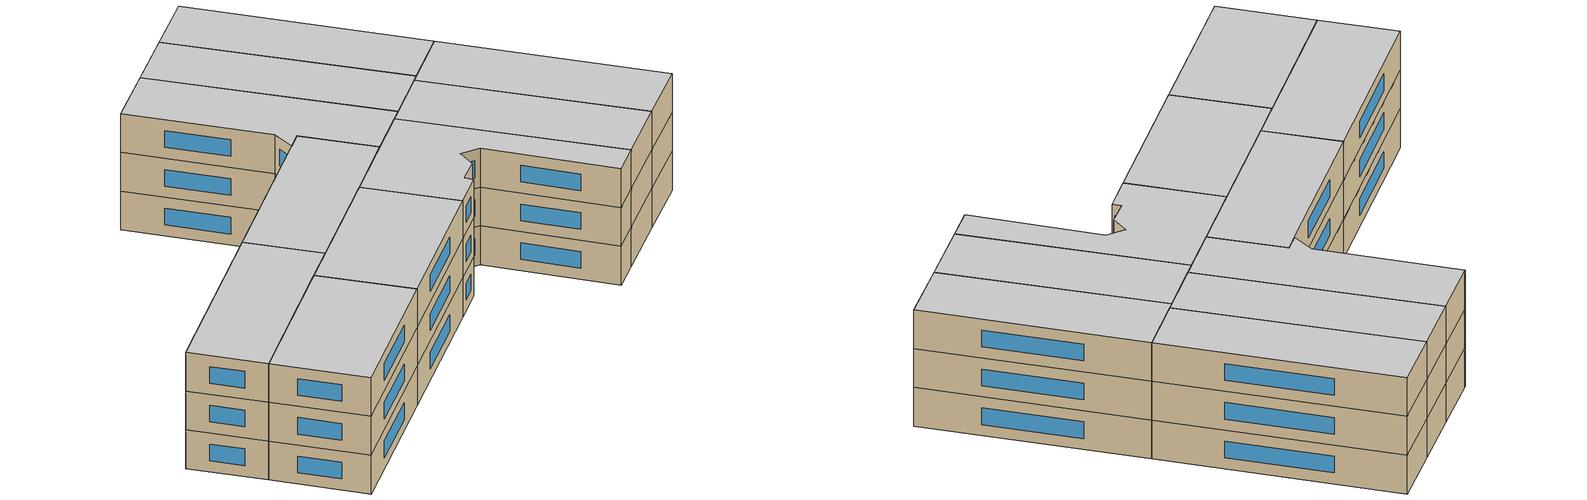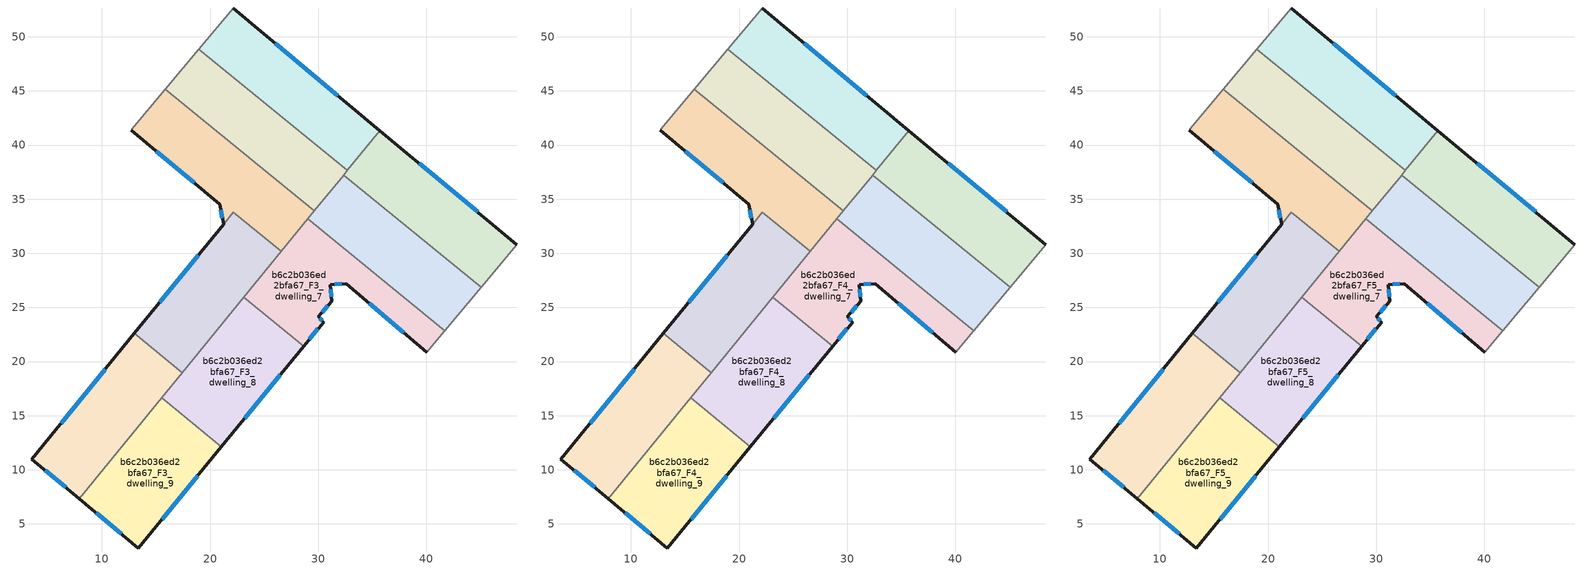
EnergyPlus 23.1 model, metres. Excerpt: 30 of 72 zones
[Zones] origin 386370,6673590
b6c2b036ed2bfa67_F3_dwelling_0
 floor to b6c2b036ed2bfa67_F2_dwelling_0 (EU_floor_Construction): 35.71,41.34 32.7,37.66 18.96,48.88 22.13,52.67 z9
 wall outside (EU_wall_Construction): 35.71,41.34 22.13,52.67 z9:12
 wall to b6c2b036ed2bfa67_F3_dwelling_1 (EU_wall_Construction): 18.96,48.88 32.7,37.66 z9:12
 wall adiabatic (EU_wall_Construction): 22.13,52.67 18.96,48.88 z9:12
 wall to b6c2b036ed2bfa67_F3_dwelling_5 (EU_wall_Construction): 32.7,37.66 35.71,41.34 z9:12
 window (EU_Window_Construction): 31.83,44.58 26.01,49.43 z9.86:11.14
b6c2b036ed2bfa67_F3_dwelling_1
 floor to b6c2b036ed2bfa67_F2_dwelling_1 (EU_floor_Construction): 32.7,37.66 29.64,33.92 15.87,45.17 18.96,48.88 z9
 wall to b6c2b036ed2bfa67_F3_dwelling_2 (EU_wall_Construction): 15.87,45.17 29.64,33.92 z9:12
 wall adiabatic (EU_wall_Construction): 18.96,48.88 15.87,45.17 z9:12
 wall to b6c2b036ed2bfa67_F3_dwelling_6 (EU_wall_Construction): 29.64,33.92 32.35,37.23 z9:12
 wall to b6c2b036ed2bfa67_F3_dwelling_5 (EU_wall_Construction): 32.35,37.23 32.7,37.66 z9:12
b6c2b036ed2bfa67_F3_dwelling_2
 floor to b6c2b036ed2bfa67_F2_dwelling_2 (EU_floor_Construction): 29.64,33.92 26.59,30.18 22.16,33.8 21.26,32.69 20.89,34.54 12.71,41.38 12.78,41.47 15.87,45.17 z9
 wall outside (EU_wall_Construction): 12.71,41.38 20.89,34.54 21.26,32.69 z9:12
 wall adiabatic (EU_wall_Construction): 15.87,45.17 12.78,41.47 12.71,41.38 z9:12
 wall to b6c2b036ed2bfa67_F3_dwelling_7 (EU_wall_Construction): 26.59,30.18 29.03,33.17 z9:12
 wall to b6c2b036ed2bfa67_F3_dwelling_3 (EU_wall_Construction): 22.17,33.8 26.59,30.18 / 21.26,32.69 22.16,33.8 z9:12
 wall to b6c2b036ed2bfa67_F3_dwelling_6 (EU_wall_Construction): 29.03,33.17 29.64,33.92 z9:12
 window (EU_Window_Construction): 15.04,39.43 18.55,36.5 / 20.99,34.02 21.15,33.22 z9.86:11.14
b6c2b036ed2bfa67_F3_dwelling_3
 floor to b6c2b036ed2bfa67_F2_dwelling_3 (EU_floor_Construction): 26.59,30.18 17.43,18.97 13.01,22.59 22.17,33.8 z9
 wall outside (EU_wall_Construction): 21.26,32.69 13.01,22.59 z9:12
 wall to b6c2b036ed2bfa67_F3_dwelling_4 (EU_wall_Construction): 13.01,22.59 17.43,18.97 z9:12
 wall to b6c2b036ed2bfa67_F3_dwelling_8 (EU_wall_Construction): 17.43,18.97 23.13,25.94 z9:12
 wall to b6c2b036ed2bfa67_F3_dwelling_7 (EU_wall_Construction): 23.12,25.94 26.59,30.19 z9:12
 window (EU_Window_Construction): 18.9,29.81 15.36,25.48 z9.86:11.14
b6c2b036ed2bfa67_F3_dwelling_4
 floor to b6c2b036ed2bfa67_F2_dwelling_4 (EU_floor_Construction): 17.43,18.97 7.92,7.32 3.53,10.98 13.01,22.59 z9
 wall outside (EU_wall_Construction): 13.01,22.59 3.53,10.98 7.92,7.32 z9:12
 wall to b6c2b036ed2bfa67_F3_dwelling_9 (EU_wall_Construction): 7.92,7.32 15.52,16.63 z9:12
 wall to b6c2b036ed2bfa67_F3_dwelling_8 (EU_wall_Construction): 15.52,16.63 17.43,18.98 z9:12
 window (EU_Window_Construction): 4.78,9.93 6.66,8.37 / 10.3,19.27 6.24,14.3 z9.86:11.14
b6c2b036ed2bfa67_F3_dwelling_5
 floor to b6c2b036ed2bfa67_F2_dwelling_5 (EU_floor_Construction): 48.34,30.81 45.04,26.86 32.35,37.23 35.71,41.34 z9
 wall outside (EU_wall_Construction): 48.34,30.81 35.71,41.34 z9:12
 wall adiabatic (EU_wall_Construction): 45.04,26.86 48.34,30.81 z9:12
 wall to b6c2b036ed2bfa67_F3_dwelling_6 (EU_wall_Construction): 32.35,37.23 45.04,26.86 z9:12
 window (EU_Window_Construction): 44.73,33.82 39.31,38.33 z9.86:11.14
b6c2b036ed2bfa67_F3_dwelling_6
 floor to b6c2b036ed2bfa67_F2_dwelling_6 (EU_floor_Construction): 45.04,26.86 41.68,22.83 29.03,33.17 32.35,37.23 z9
 wall adiabatic (EU_wall_Construction): 41.68,22.83 45.04,26.86 z9:12
 wall to b6c2b036ed2bfa67_F3_dwelling_7 (EU_wall_Construction): 29.03,33.17 41.68,22.83 z9:12
b6c2b036ed2bfa67_F3_dwelling_7
 floor to b6c2b036ed2bfa67_F2_dwelling_7 (EU_floor_Construction): 41.68,22.83 40.01,20.84 32.61,27.21 31.09,27.11 31.25,25.56 30.01,24.13 30.49,23.65 28.66,21.42 23.12,25.94 29.03,33.17 z9
 wall outside (EU_wall_Construction): 28.66,21.42 30.49,23.65 30.01,24.13 31.25,25.56 31.09,27.11 32.61,27.21 40.01,20.84 z9:12
 wall to b6c2b036ed2bfa67_F3_dwelling_8 (EU_wall_Construction): 23.12,25.94 28.66,21.42 z9:12
 wall adiabatic (EU_wall_Construction): 40.01,20.84 41.68,22.83 z9:12
 window (EU_Window_Construction): 31.2,26 31.14,26.67 / 30.36,24.54 30.89,25.15 / 30.35,23.78 30.15,23.99 / 29.18,22.06 29.97,23.01 / 34.72,25.39 37.9,22.66 / 31.53,27.14 32.17,27.18 z9.86:11.14
b6c2b036ed2bfa67_F3_dwelling_8
 floor to b6c2b036ed2bfa67_F2_dwelling_8 (EU_floor_Construction): 28.66,21.42 21.04,12.12 15.52,16.63 23.12,25.94 z9
 wall outside (EU_wall_Construction): 21.04,12.12 28.66,21.42 z9:12
 wall to b6c2b036ed2bfa67_F3_dwelling_9 (EU_wall_Construction): 15.52,16.63 21.04,12.12 z9:12
 window (EU_Window_Construction): 23.22,14.78 26.48,18.76 z9.86:11.14
b6c2b036ed2bfa67_F3_dwelling_9
 floor to b6c2b036ed2bfa67_F2_dwelling_9 (EU_floor_Construction): 21.04,12.12 13.37,2.77 7.92,7.32 15.52,16.63 z9
 wall outside (EU_wall_Construction): 7.92,7.32 13.37,2.77 21.04,12.12 z9:12
 window (EU_Window_Construction): 15.56,5.44 18.85,9.45 / 9.47,6.02 11.81,4.07 z9.86:11.14
b6c2b036ed2bfa67_F4_dwelling_0
 floor to b6c2b036ed2bfa67_F3_dwelling_0 (EU_floor_Construction): 35.71,41.34 32.7,37.66 18.96,48.88 22.13,52.67 z12
 wall outside (EU_wall_Construction): 35.71,41.34 22.13,52.67 z12:15
 wall to b6c2b036ed2bfa67_F4_dwelling_1 (EU_wall_Construction): 18.96,48.88 32.7,37.66 z12:15
 wall adiabatic (EU_wall_Construction): 22.13,52.67 18.96,48.88 z12:15
 wall to b6c2b036ed2bfa67_F4_dwelling_5 (EU_wall_Construction): 32.7,37.66 35.71,41.34 z12:15
 window (EU_Window_Construction): 31.83,44.58 26.01,49.43 z12.86:14.14
b6c2b036ed2bfa67_F4_dwelling_1
 floor to b6c2b036ed2bfa67_F3_dwelling_1 (EU_floor_Construction): 32.7,37.66 29.64,33.92 15.87,45.17 18.96,48.88 z12
 wall to b6c2b036ed2bfa67_F4_dwelling_2 (EU_wall_Construction): 15.87,45.17 29.64,33.92 z12:15
 wall adiabatic (EU_wall_Construction): 18.96,48.88 15.87,45.17 z12:15
 wall to b6c2b036ed2bfa67_F4_dwelling_6 (EU_wall_Construction): 29.64,33.92 32.35,37.23 z12:15
 wall to b6c2b036ed2bfa67_F4_dwelling_5 (EU_wall_Construction): 32.35,37.23 32.7,37.66 z12:15
b6c2b036ed2bfa67_F4_dwelling_2
 floor to b6c2b036ed2bfa67_F3_dwelling_2 (EU_floor_Construction): 29.64,33.92 26.59,30.18 22.16,33.8 21.26,32.69 20.89,34.54 12.71,41.38 12.78,41.47 15.87,45.17 z12
 wall outside (EU_wall_Construction): 12.71,41.38 20.89,34.54 21.26,32.69 z12:15
 wall adiabatic (EU_wall_Construction): 15.87,45.17 12.78,41.47 12.71,41.38 z12:15
 wall to b6c2b036ed2bfa67_F4_dwelling_7 (EU_wall_Construction): 26.59,30.18 29.03,33.17 z12:15
 wall to b6c2b036ed2bfa67_F4_dwelling_3 (EU_wall_Construction): 22.17,33.8 26.59,30.18 / 21.26,32.69 22.16,33.8 z12:15
 wall to b6c2b036ed2bfa67_F4_dwelling_6 (EU_wall_Construction): 29.03,33.17 29.64,33.92 z12:15
 window (EU_Window_Construction): 15.04,39.43 18.55,36.5 / 20.99,34.02 21.15,33.22 z12.86:14.14
b6c2b036ed2bfa67_F4_dwelling_3
 floor to b6c2b036ed2bfa67_F3_dwelling_3 (EU_floor_Construction): 26.59,30.18 17.43,18.97 13.01,22.59 22.17,33.8 z12
 wall outside (EU_wall_Construction): 21.26,32.69 13.01,22.59 z12:15
 wall to b6c2b036ed2bfa67_F4_dwelling_4 (EU_wall_Construction): 13.01,22.59 17.43,18.97 z12:15
 wall to b6c2b036ed2bfa67_F4_dwelling_8 (EU_wall_Construction): 17.43,18.97 23.13,25.94 z12:15
 wall to b6c2b036ed2bfa67_F4_dwelling_7 (EU_wall_Construction): 23.12,25.94 26.59,30.19 z12:15
 window (EU_Window_Construction): 18.9,29.81 15.36,25.48 z12.86:14.14
b6c2b036ed2bfa67_F4_dwelling_4
 floor to b6c2b036ed2bfa67_F3_dwelling_4 (EU_floor_Construction): 17.43,18.97 7.92,7.32 3.53,10.98 13.01,22.59 z12
 wall outside (EU_wall_Construction): 13.01,22.59 3.53,10.98 7.92,7.32 z12:15
 wall to b6c2b036ed2bfa67_F4_dwelling_9 (EU_wall_Construction): 7.92,7.32 15.52,16.63 z12:15
 wall to b6c2b036ed2bfa67_F4_dwelling_8 (EU_wall_Construction): 15.52,16.63 17.43,18.98 z12:15
 window (EU_Window_Construction): 4.78,9.93 6.66,8.37 / 10.3,19.27 6.24,14.3 z12.86:14.14
b6c2b036ed2bfa67_F4_dwelling_5
 floor to b6c2b036ed2bfa67_F3_dwelling_5 (EU_floor_Construction): 48.34,30.81 45.04,26.86 32.35,37.23 35.71,41.34 z12
 wall outside (EU_wall_Construction): 48.34,30.81 35.71,41.34 z12:15
 wall adiabatic (EU_wall_Construction): 45.04,26.86 48.34,30.81 z12:15
 wall to b6c2b036ed2bfa67_F4_dwelling_6 (EU_wall_Construction): 32.35,37.23 45.04,26.86 z12:15
 window (EU_Window_Construction): 44.73,33.82 39.31,38.33 z12.86:14.14
b6c2b036ed2bfa67_F4_dwelling_6
 floor to b6c2b036ed2bfa67_F3_dwelling_6 (EU_floor_Construction): 45.04,26.86 41.68,22.83 29.03,33.17 32.35,37.23 z12
 wall adiabatic (EU_wall_Construction): 41.68,22.83 45.04,26.86 z12:15
 wall to b6c2b036ed2bfa67_F4_dwelling_7 (EU_wall_Construction): 29.03,33.17 41.68,22.83 z12:15
b6c2b036ed2bfa67_F4_dwelling_7
 floor to b6c2b036ed2bfa67_F3_dwelling_7 (EU_floor_Construction): 41.68,22.83 40.01,20.84 32.61,27.21 31.09,27.11 31.25,25.56 30.01,24.13 30.49,23.65 28.66,21.42 23.12,25.94 29.03,33.17 z12
 wall outside (EU_wall_Construction): 28.66,21.42 30.49,23.65 30.01,24.13 31.25,25.56 31.09,27.11 32.61,27.21 40.01,20.84 z12:15
 wall to b6c2b036ed2bfa67_F4_dwelling_8 (EU_wall_Construction): 23.12,25.94 28.66,21.42 z12:15
 wall adiabatic (EU_wall_Construction): 40.01,20.84 41.68,22.83 z12:15
 window (EU_Window_Construction): 31.2,26 31.14,26.67 / 30.36,24.54 30.89,25.15 / 30.35,23.78 30.15,23.99 / 29.18,22.06 29.97,23.01 / 34.72,25.39 37.9,22.66 / 31.53,27.14 32.17,27.18 z12.86:14.14
b6c2b036ed2bfa67_F4_dwelling_8
 floor to b6c2b036ed2bfa67_F3_dwelling_8 (EU_floor_Construction): 28.66,21.42 21.04,12.12 15.52,16.63 23.12,25.94 z12
 wall outside (EU_wall_Construction): 21.04,12.12 28.66,21.42 z12:15
 wall to b6c2b036ed2bfa67_F4_dwelling_9 (EU_wall_Construction): 15.52,16.63 21.04,12.12 z12:15
 window (EU_Window_Construction): 23.22,14.78 26.48,18.76 z12.86:14.14
b6c2b036ed2bfa67_F4_dwelling_9
 floor to b6c2b036ed2bfa67_F3_dwelling_9 (EU_floor_Construction): 21.04,12.12 13.37,2.77 7.92,7.32 15.52,16.63 z12
 wall outside (EU_wall_Construction): 7.92,7.32 13.37,2.77 21.04,12.12 z12:15
 window (EU_Window_Construction): 15.56,5.44 18.85,9.45 / 9.47,6.02 11.81,4.07 z12.86:14.14
b6c2b036ed2bfa67_F5_dwelling_0
 floor to b6c2b036ed2bfa67_F4_dwelling_0 (EU_floor_Construction): 35.71,41.34 32.7,37.66 18.96,48.88 22.13,52.67 z15
 wall outside (EU_wall_Construction): 35.71,41.34 22.13,52.67 z15:18
 wall to b6c2b036ed2bfa67_F5_dwelling_1 (EU_wall_Construction): 18.96,48.88 32.7,37.66 z15:18
 wall adiabatic (EU_wall_Construction): 22.13,52.67 18.96,48.88 z15:18
 wall to b6c2b036ed2bfa67_F5_dwelling_5 (EU_wall_Construction): 32.7,37.66 35.71,41.34 z15:18
 window (EU_Window_Construction): 31.83,44.58 26.01,49.43 z15.86:17.14
 ceiling to b6c2b036ed2bfa67_F6_dwelling_0 (EU_floor_Construction): 32.7,37.66 35.71,41.34 22.13,52.67 18.96,48.88 z18
b6c2b036ed2bfa67_F5_dwelling_1
 floor to b6c2b036ed2bfa67_F4_dwelling_1 (EU_floor_Construction): 32.7,37.66 29.64,33.92 15.87,45.17 18.96,48.88 z15
 wall to b6c2b036ed2bfa67_F5_dwelling_2 (EU_wall_Construction): 15.87,45.17 29.64,33.92 z15:18
 wall adiabatic (EU_wall_Construction): 18.96,48.88 15.87,45.17 z15:18
 wall to b6c2b036ed2bfa67_F5_dwelling_6 (EU_wall_Construction): 29.64,33.92 32.35,37.23 z15:18
 wall to b6c2b036ed2bfa67_F5_dwelling_5 (EU_wall_Construction): 32.35,37.23 32.7,37.66 z15:18
 ceiling to b6c2b036ed2bfa67_F6_dwelling_1 (EU_floor_Construction): 29.64,33.92 32.7,37.66 18.96,48.88 15.87,45.17 z18
b6c2b036ed2bfa67_F5_dwelling_2
 floor to b6c2b036ed2bfa67_F4_dwelling_2 (EU_floor_Construction): 29.64,33.92 26.59,30.18 22.16,33.8 21.26,32.69 20.89,34.54 12.71,41.38 12.78,41.47 15.87,45.17 z15
 wall outside (EU_wall_Construction): 12.71,41.38 20.89,34.54 21.26,32.69 z15:18
 wall adiabatic (EU_wall_Construction): 15.87,45.17 12.78,41.47 12.71,41.38 z15:18
 wall to b6c2b036ed2bfa67_F5_dwelling_7 (EU_wall_Construction): 26.59,30.18 29.03,33.17 z15:18
 wall to b6c2b036ed2bfa67_F5_dwelling_3 (EU_wall_Construction): 22.17,33.8 26.59,30.18 / 21.26,32.69 22.16,33.8 z15:18
 wall to b6c2b036ed2bfa67_F5_dwelling_6 (EU_wall_Construction): 29.03,33.17 29.64,33.92 z15:18
 window (EU_Window_Construction): 15.04,39.43 18.55,36.5 / 20.99,34.02 21.15,33.22 z15.86:17.14
 ceiling to b6c2b036ed2bfa67_F6_dwelling_2 (EU_floor_Construction): 26.59,30.18 29.64,33.92 15.87,45.17 12.78,41.47 12.71,41.38 20.89,34.54 21.26,32.69 22.16,33.8 z18
b6c2b036ed2bfa67_F5_dwelling_3
 floor to b6c2b036ed2bfa67_F4_dwelling_3 (EU_floor_Construction): 26.59,30.18 17.43,18.97 13.01,22.59 22.17,33.8 z15
 wall outside (EU_wall_Construction): 21.26,32.69 13.01,22.59 z15:18
 wall to b6c2b036ed2bfa67_F5_dwelling_4 (EU_wall_Construction): 13.01,22.59 17.43,18.97 z15:18
 wall to b6c2b036ed2bfa67_F5_dwelling_8 (EU_wall_Construction): 17.43,18.97 23.13,25.94 z15:18
 wall to b6c2b036ed2bfa67_F5_dwelling_7 (EU_wall_Construction): 23.12,25.94 26.59,30.19 z15:18
 window (EU_Window_Construction): 18.9,29.81 15.36,25.48 z15.86:17.14
 ceiling to b6c2b036ed2bfa67_F6_dwelling_3 (EU_floor_Construction): 17.43,18.97 26.59,30.18 22.17,33.8 13.01,22.59 z18
b6c2b036ed2bfa67_F5_dwelling_4
 floor to b6c2b036ed2bfa67_F4_dwelling_4 (EU_floor_Construction): 17.43,18.97 7.92,7.32 3.53,10.98 13.01,22.59 z15
 wall outside (EU_wall_Construction): 13.01,22.59 3.53,10.98 7.92,7.32 z15:18
 wall to b6c2b036ed2bfa67_F5_dwelling_9 (EU_wall_Construction): 7.92,7.32 15.52,16.63 z15:18
 wall to b6c2b036ed2bfa67_F5_dwelling_8 (EU_wall_Construction): 15.52,16.63 17.43,18.98 z15:18
 window (EU_Window_Construction): 4.78,9.93 6.66,8.37 / 10.3,19.27 6.24,14.3 z15.86:17.14
 ceiling to b6c2b036ed2bfa67_F6_dwelling_4 (EU_floor_Construction): 7.92,7.32 17.43,18.97 13.01,22.59 3.53,10.98 z18
b6c2b036ed2bfa67_F5_dwelling_5
 floor to b6c2b036ed2bfa67_F4_dwelling_5 (EU_floor_Construction): 48.34,30.81 45.04,26.86 32.35,37.23 35.71,41.34 z15
 wall outside (EU_wall_Construction): 48.34,30.81 35.71,41.34 z15:18
 wall adiabatic (EU_wall_Construction): 45.04,26.86 48.34,30.81 z15:18
 wall to b6c2b036ed2bfa67_F5_dwelling_6 (EU_wall_Construction): 32.35,37.23 45.04,26.86 z15:18
 window (EU_Window_Construction): 44.73,33.82 39.31,38.33 z15.86:17.14
 ceiling to b6c2b036ed2bfa67_F6_dwelling_5 (EU_floor_Construction): 45.04,26.86 48.34,30.81 35.71,41.34 32.35,37.23 z18
b6c2b036ed2bfa67_F5_dwelling_6
 floor to b6c2b036ed2bfa67_F4_dwelling_6 (EU_floor_Construction): 45.04,26.86 41.68,22.83 29.03,33.17 32.35,37.23 z15
 wall adiabatic (EU_wall_Construction): 41.68,22.83 45.04,26.86 z15:18
 wall to b6c2b036ed2bfa67_F5_dwelling_7 (EU_wall_Construction): 29.03,33.17 41.68,22.83 z15:18
 ceiling to b6c2b036ed2bfa67_F6_dwelling_6 (EU_floor_Construction): 41.68,22.83 45.04,26.86 32.35,37.23 29.03,33.17 z18
b6c2b036ed2bfa67_F5_dwelling_7
 floor to b6c2b036ed2bfa67_F4_dwelling_7 (EU_floor_Construction): 41.68,22.83 40.01,20.84 32.61,27.21 31.09,27.11 31.25,25.56 30.01,24.13 30.49,23.65 28.66,21.42 23.12,25.94 29.03,33.17 z15
 wall outside (EU_wall_Construction): 28.66,21.42 30.49,23.65 30.01,24.13 31.25,25.56 31.09,27.11 32.61,27.21 40.01,20.84 z15:18
 wall to b6c2b036ed2bfa67_F5_dwelling_8 (EU_wall_Construction): 23.12,25.94 28.66,21.42 z15:18
 wall adiabatic (EU_wall_Construction): 40.01,20.84 41.68,22.83 z15:18
 window (EU_Window_Construction): 31.2,26 31.14,26.67 / 30.36,24.54 30.89,25.15 / 30.35,23.78 30.15,23.99 / 29.18,22.06 29.97,23.01 / 34.72,25.39 37.9,22.66 / 31.53,27.14 32.17,27.18 z15.86:17.14
 ceiling to b6c2b036ed2bfa67_F6_dwelling_7 (EU_floor_Construction): 40.01,20.84 41.68,22.83 29.03,33.17 23.12,25.94 28.66,21.42 30.49,23.65 30.01,24.13 31.25,25.56 31.09,27.11 32.61,27.21 z18
b6c2b036ed2bfa67_F5_dwelling_8
 floor to b6c2b036ed2bfa67_F4_dwelling_8 (EU_floor_Construction): 28.66,21.42 21.04,12.12 15.52,16.63 23.12,25.94 z15
 wall outside (EU_wall_Construction): 21.04,12.12 28.66,21.42 z15:18
 wall to b6c2b036ed2bfa67_F5_dwelling_9 (EU_wall_Construction): 15.52,16.63 21.04,12.12 z15:18
 window (EU_Window_Construction): 23.22,14.78 26.48,18.76 z15.86:17.14
 ceiling to b6c2b036ed2bfa67_F6_dwelling_8 (EU_floor_Construction): 21.04,12.12 28.66,21.42 23.12,25.94 15.52,16.63 z18
b6c2b036ed2bfa67_F5_dwelling_9
 floor to b6c2b036ed2bfa67_F4_dwelling_9 (EU_floor_Construction): 21.04,12.12 13.37,2.77 7.92,7.32 15.52,16.63 z15
 wall outside (EU_wall_Construction): 7.92,7.32 13.37,2.77 21.04,12.12 z15:18
 window (EU_Window_Construction): 15.56,5.44 18.85,9.45 / 9.47,6.02 11.81,4.07 z15.86:17.14
 ceiling to b6c2b036ed2bfa67_F6_dwelling_9 (EU_floor_Construction): 13.37,2.77 21.04,12.12 15.52,16.63 7.92,7.32 z18
[Building]
EU S2 Campaign: North Axis=0; Terrain=City; Solar Distribution=FullExterior
[Site:Location]
Helsinki-Vantaa.AP: Latitude=60.317; Longitude=24.963; Time Zone=2; Elevation=54.6
[SizingPeriod:WeatherFileDays]
AnnualSizingPeriod: Begin Month=1; Begin Day of Month=1; End Month=12; End Day of Month=31; Day of Week for Start Day=Monday; Use Weather File Daylight Saving Period=No; Use Weather File Rain and Snow Indicators=No
[MATERIAL]
EU_InternalMass_Material: Roughness=MediumRough; Thickness=0.1; Conductivity=1; Density=1800; Specific Heat=900; Thermal Absorptance=0.9; Solar Absorptance=0.7; Visible Absorptance=0.7
[MATERIAL:NOMASS] Roughness=MediumRough; Thermal Absorptance=0.9; Solar Absorptance=0.7; Visible Absorptance=0.7
Name | Thermal Resistance
EU_wall_NoMass | 1.10183
EU_floor_NoMass | 1.70606
[WINDOWMATERIAL:SIMPLEGLAZINGSYSTEM]
EU_Window_SimpleGlazing: UFactor=3.11035; Solar Heat Gain Coefficient=0.8; Visible Transmittance=0.8
[CONSTRUCTION]
EU_wall_Construction: EU_wall_NoMass
EU_floor_Construction: EU_floor_NoMass
EU_Window_Construction: EU_Window_SimpleGlazing
EU_InternalMass_Construction: EU_InternalMass_Material
[ZONE] Type=1; Multiplier=1; Ceiling Height=autocalculate; Floor Area=autocalculate; Part of Total Floor Area=Yes
Name | Volume
b6c2b036ed2bfa67_F3_dwelling_0; b6c2b036ed2bfa67_F4_dwelling_0; b6c2b036ed2bfa67_F5_dwelling_0 | 257.419
b6c2b036ed2bfa67_F3_dwelling_1; b6c2b036ed2bfa67_F4_dwelling_1; b6c2b036ed2bfa67_F5_dwelling_1; b6c2b036ed2bfa67_F3_dwelling_7; b6c2b036ed2bfa67_F4_dwelling_7; b6c2b036ed2bfa67_F5_dwelling_7 | 257.448
b6c2b036ed2bfa67_F3_dwelling_2; b6c2b036ed2bfa67_F4_dwelling_2; b6c2b036ed2bfa67_F5_dwelling_2 | 266.601
b6c2b036ed2bfa67_F3_dwelling_3; b6c2b036ed2bfa67_F4_dwelling_3; b6c2b036ed2bfa67_F5_dwelling_3 | 248.176
b6c2b036ed2bfa67_F3_dwelling_4; b6c2b036ed2bfa67_F4_dwelling_4; b6c2b036ed2bfa67_F5_dwelling_4 | 257.429
b6c2b036ed2bfa67_F3_dwelling_5; b6c2b036ed2bfa67_F4_dwelling_5; b6c2b036ed2bfa67_F5_dwelling_5 | 257.445
b6c2b036ed2bfa67_F3_dwelling_6; b6c2b036ed2bfa67_F4_dwelling_6; b6c2b036ed2bfa67_F5_dwelling_6 | 257.442
b6c2b036ed2bfa67_F3_dwelling_8; b6c2b036ed2bfa67_F4_dwelling_8; b6c2b036ed2bfa67_F5_dwelling_8 | 257.44
b6c2b036ed2bfa67_F3_dwelling_9; b6c2b036ed2bfa67_F4_dwelling_9; b6c2b036ed2bfa67_F5_dwelling_9 | 257.435
[INTERNALMASS] Construction=EU_InternalMass_Construction
Name | Zone or ZoneList | Surface Area
b6c2b036ed2bfa67_F3_dwelling_0_EU_InternalMass | b6c2b036ed2bfa67_F3_dwelling_0 | 85.8064
b6c2b036ed2bfa67_F3_dwelling_1_EU_InternalMass | b6c2b036ed2bfa67_F3_dwelling_1 | 85.816
b6c2b036ed2bfa67_F3_dwelling_2_EU_InternalMass | b6c2b036ed2bfa67_F3_dwelling_2 | 88.8671
b6c2b036ed2bfa67_F3_dwelling_3_EU_InternalMass | b6c2b036ed2bfa67_F3_dwelling_3 | 82.7643
b6c2b036ed2bfa67_F3_dwelling_4_EU_InternalMass | b6c2b036ed2bfa67_F3_dwelling_4 | 85.8094
b6c2b036ed2bfa67_F3_dwelling_5_EU_InternalMass | b6c2b036ed2bfa67_F3_dwelling_5 | 85.815
b6c2b036ed2bfa67_F3_dwelling_6_EU_InternalMass | b6c2b036ed2bfa67_F3_dwelling_6 | 85.8137
b6c2b036ed2bfa67_F3_dwelling_7_EU_InternalMass | b6c2b036ed2bfa67_F3_dwelling_7 | 85.816
b6c2b036ed2bfa67_F3_dwelling_8_EU_InternalMass | b6c2b036ed2bfa67_F3_dwelling_8 | 85.8132
b6c2b036ed2bfa67_F3_dwelling_9_EU_InternalMass | b6c2b036ed2bfa67_F3_dwelling_9 | 85.8117
b6c2b036ed2bfa67_F4_dwelling_0_EU_InternalMass | b6c2b036ed2bfa67_F4_dwelling_0 | 85.8064
b6c2b036ed2bfa67_F4_dwelling_1_EU_InternalMass | b6c2b036ed2bfa67_F4_dwelling_1 | 85.816
b6c2b036ed2bfa67_F4_dwelling_2_EU_InternalMass | b6c2b036ed2bfa67_F4_dwelling_2 | 88.8671
b6c2b036ed2bfa67_F4_dwelling_3_EU_InternalMass | b6c2b036ed2bfa67_F4_dwelling_3 | 82.7643
b6c2b036ed2bfa67_F4_dwelling_4_EU_InternalMass | b6c2b036ed2bfa67_F4_dwelling_4 | 85.8094
b6c2b036ed2bfa67_F4_dwelling_5_EU_InternalMass | b6c2b036ed2bfa67_F4_dwelling_5 | 85.815
b6c2b036ed2bfa67_F4_dwelling_6_EU_InternalMass | b6c2b036ed2bfa67_F4_dwelling_6 | 85.8137
b6c2b036ed2bfa67_F4_dwelling_7_EU_InternalMass | b6c2b036ed2bfa67_F4_dwelling_7 | 85.816
b6c2b036ed2bfa67_F4_dwelling_8_EU_InternalMass | b6c2b036ed2bfa67_F4_dwelling_8 | 85.8132
b6c2b036ed2bfa67_F4_dwelling_9_EU_InternalMass | b6c2b036ed2bfa67_F4_dwelling_9 | 85.8117
b6c2b036ed2bfa67_F5_dwelling_0_EU_InternalMass | b6c2b036ed2bfa67_F5_dwelling_0 | 85.8064
b6c2b036ed2bfa67_F5_dwelling_1_EU_InternalMass | b6c2b036ed2bfa67_F5_dwelling_1 | 85.816
b6c2b036ed2bfa67_F5_dwelling_2_EU_InternalMass | b6c2b036ed2bfa67_F5_dwelling_2 | 88.8671
b6c2b036ed2bfa67_F5_dwelling_3_EU_InternalMass | b6c2b036ed2bfa67_F5_dwelling_3 | 82.7643
b6c2b036ed2bfa67_F5_dwelling_4_EU_InternalMass | b6c2b036ed2bfa67_F5_dwelling_4 | 85.8094
b6c2b036ed2bfa67_F5_dwelling_5_EU_InternalMass | b6c2b036ed2bfa67_F5_dwelling_5 | 85.815
b6c2b036ed2bfa67_F5_dwelling_6_EU_InternalMass | b6c2b036ed2bfa67_F5_dwelling_6 | 85.8137
b6c2b036ed2bfa67_F5_dwelling_7_EU_InternalMass | b6c2b036ed2bfa67_F5_dwelling_7 | 85.816
b6c2b036ed2bfa67_F5_dwelling_8_EU_InternalMass | b6c2b036ed2bfa67_F5_dwelling_8 | 85.8132
b6c2b036ed2bfa67_F5_dwelling_9_EU_InternalMass | b6c2b036ed2bfa67_F5_dwelling_9 | 85.8117
[OTHEREQUIPMENT] Fuel Type=Electricity; Design Level Calculation Method=Watts/Area; Power per Zone Floor Area=1; Fraction Latent=0; Fraction Radiant=0; Fraction Lost=0; Carbon Dioxide Generation Rate=0; EndUse Subcategory=EU_Step8_InternalGains
Name | Zone or ZoneList or Space or SpaceList | Schedule
EU_Step8_InternalGain_b6c2b036ed2bfa67_F3_dwelling_0_f000 | b6c2b036ed2bfa67_F3_dwelling_0 | EU_Step8_GainSchedule_b6c2b036ed2bfa67_F3_dwelling_0_f000
EU_Step8_InternalGain_b6c2b036ed2bfa67_F3_dwelling_1_f000 | b6c2b036ed2bfa67_F3_dwelling_1 | EU_Step8_GainSchedule_b6c2b036ed2bfa67_F3_dwelling_1_f000
EU_Step8_InternalGain_b6c2b036ed2bfa67_F3_dwelling_2_f000 | b6c2b036ed2bfa67_F3_dwelling_2 | EU_Step8_GainSchedule_b6c2b036ed2bfa67_F3_dwelling_2_f000
EU_Step8_InternalGain_b6c2b036ed2bfa67_F3_dwelling_3_f000 | b6c2b036ed2bfa67_F3_dwelling_3 | EU_Step8_GainSchedule_b6c2b036ed2bfa67_F3_dwelling_3_f000
EU_Step8_InternalGain_b6c2b036ed2bfa67_F3_dwelling_4_f000 | b6c2b036ed2bfa67_F3_dwelling_4 | EU_Step8_GainSchedule_b6c2b036ed2bfa67_F3_dwelling_4_f000
EU_Step8_InternalGain_b6c2b036ed2bfa67_F3_dwelling_5_f000 | b6c2b036ed2bfa67_F3_dwelling_5 | EU_Step8_GainSchedule_b6c2b036ed2bfa67_F3_dwelling_5_f000
EU_Step8_InternalGain_b6c2b036ed2bfa67_F3_dwelling_6_f000 | b6c2b036ed2bfa67_F3_dwelling_6 | EU_Step8_GainSchedule_b6c2b036ed2bfa67_F3_dwelling_6_f000
EU_Step8_InternalGain_b6c2b036ed2bfa67_F3_dwelling_7_f000 | b6c2b036ed2bfa67_F3_dwelling_7 | EU_Step8_GainSchedule_b6c2b036ed2bfa67_F3_dwelling_7_f000
EU_Step8_InternalGain_b6c2b036ed2bfa67_F3_dwelling_8_f000 | b6c2b036ed2bfa67_F3_dwelling_8 | EU_Step8_GainSchedule_b6c2b036ed2bfa67_F3_dwelling_8_f000
EU_Step8_InternalGain_b6c2b036ed2bfa67_F3_dwelling_9_f000 | b6c2b036ed2bfa67_F3_dwelling_9 | EU_Step8_GainSchedule_b6c2b036ed2bfa67_F3_dwelling_9_f000
EU_Step8_InternalGain_b6c2b036ed2bfa67_F4_dwelling_0_f000 | b6c2b036ed2bfa67_F4_dwelling_0 | EU_Step8_GainSchedule_b6c2b036ed2bfa67_F4_dwelling_0_f000
EU_Step8_InternalGain_b6c2b036ed2bfa67_F4_dwelling_1_f000 | b6c2b036ed2bfa67_F4_dwelling_1 | EU_Step8_GainSchedule_b6c2b036ed2bfa67_F4_dwelling_1_f000
EU_Step8_InternalGain_b6c2b036ed2bfa67_F4_dwelling_2_f000 | b6c2b036ed2bfa67_F4_dwelling_2 | EU_Step8_GainSchedule_b6c2b036ed2bfa67_F4_dwelling_2_f000
EU_Step8_InternalGain_b6c2b036ed2bfa67_F4_dwelling_3_f000 | b6c2b036ed2bfa67_F4_dwelling_3 | EU_Step8_GainSchedule_b6c2b036ed2bfa67_F4_dwelling_3_f000
EU_Step8_InternalGain_b6c2b036ed2bfa67_F4_dwelling_4_f000 | b6c2b036ed2bfa67_F4_dwelling_4 | EU_Step8_GainSchedule_b6c2b036ed2bfa67_F4_dwelling_4_f000
EU_Step8_InternalGain_b6c2b036ed2bfa67_F4_dwelling_5_f000 | b6c2b036ed2bfa67_F4_dwelling_5 | EU_Step8_GainSchedule_b6c2b036ed2bfa67_F4_dwelling_5_f000
EU_Step8_InternalGain_b6c2b036ed2bfa67_F4_dwelling_6_f000 | b6c2b036ed2bfa67_F4_dwelling_6 | EU_Step8_GainSchedule_b6c2b036ed2bfa67_F4_dwelling_6_f000
EU_Step8_InternalGain_b6c2b036ed2bfa67_F4_dwelling_7_f000 | b6c2b036ed2bfa67_F4_dwelling_7 | EU_Step8_GainSchedule_b6c2b036ed2bfa67_F4_dwelling_7_f000
EU_Step8_InternalGain_b6c2b036ed2bfa67_F4_dwelling_8_f000 | b6c2b036ed2bfa67_F4_dwelling_8 | EU_Step8_GainSchedule_b6c2b036ed2bfa67_F4_dwelling_8_f000
EU_Step8_InternalGain_b6c2b036ed2bfa67_F4_dwelling_9_f000 | b6c2b036ed2bfa67_F4_dwelling_9 | EU_Step8_GainSchedule_b6c2b036ed2bfa67_F4_dwelling_9_f000
EU_Step8_InternalGain_b6c2b036ed2bfa67_F5_dwelling_0_f000 | b6c2b036ed2bfa67_F5_dwelling_0 | EU_Step8_GainSchedule_b6c2b036ed2bfa67_F5_dwelling_0_f000
EU_Step8_InternalGain_b6c2b036ed2bfa67_F5_dwelling_1_f000 | b6c2b036ed2bfa67_F5_dwelling_1 | EU_Step8_GainSchedule_b6c2b036ed2bfa67_F5_dwelling_1_f000
EU_Step8_InternalGain_b6c2b036ed2bfa67_F5_dwelling_2_f000 | b6c2b036ed2bfa67_F5_dwelling_2 | EU_Step8_GainSchedule_b6c2b036ed2bfa67_F5_dwelling_2_f000
EU_Step8_InternalGain_b6c2b036ed2bfa67_F5_dwelling_3_f000 | b6c2b036ed2bfa67_F5_dwelling_3 | EU_Step8_GainSchedule_b6c2b036ed2bfa67_F5_dwelling_3_f000
EU_Step8_InternalGain_b6c2b036ed2bfa67_F5_dwelling_4_f000 | b6c2b036ed2bfa67_F5_dwelling_4 | EU_Step8_GainSchedule_b6c2b036ed2bfa67_F5_dwelling_4_f000
EU_Step8_InternalGain_b6c2b036ed2bfa67_F5_dwelling_5_f000 | b6c2b036ed2bfa67_F5_dwelling_5 | EU_Step8_GainSchedule_b6c2b036ed2bfa67_F5_dwelling_5_f000
EU_Step8_InternalGain_b6c2b036ed2bfa67_F5_dwelling_6_f000 | b6c2b036ed2bfa67_F5_dwelling_6 | EU_Step8_GainSchedule_b6c2b036ed2bfa67_F5_dwelling_6_f000
EU_Step8_InternalGain_b6c2b036ed2bfa67_F5_dwelling_7_f000 | b6c2b036ed2bfa67_F5_dwelling_7 | EU_Step8_GainSchedule_b6c2b036ed2bfa67_F5_dwelling_7_f000
EU_Step8_InternalGain_b6c2b036ed2bfa67_F5_dwelling_8_f000 | b6c2b036ed2bfa67_F5_dwelling_8 | EU_Step8_GainSchedule_b6c2b036ed2bfa67_F5_dwelling_8_f000
EU_Step8_InternalGain_b6c2b036ed2bfa67_F5_dwelling_9_f000 | b6c2b036ed2bfa67_F5_dwelling_9 | EU_Step8_GainSchedule_b6c2b036ed2bfa67_F5_dwelling_9_f000
[ZONEVENTILATION:DESIGNFLOWRATE] Schedule=EU_AlwaysOn; Design Flow Rate Calculation Method=AirChanges/Hour; Air Changes per Hour=0.756316; Ventilation Type=Natural; Fan Pressure Rise=0; Fan Total Efficiency=1; Constant Term Coefficient=1; Temperature Term Coefficient=0; Velocity Term Coefficient=0; Velocity Squared Term Coefficient=0; Minimum Indoor Temperature=-100; Maximum Indoor Temperature=100; Delta Temperature=-100; Minimum Outdoor Temperature=-100; Maximum Outdoor Temperature=100; Maximum Wind Speed=40
Name | Zone or ZoneList or Space or SpaceList
EU_ConstantAir_b6c2b036ed2bfa67_F3_dwelling_0 | b6c2b036ed2bfa67_F3_dwelling_0
EU_ConstantAir_b6c2b036ed2bfa67_F3_dwelling_1 | b6c2b036ed2bfa67_F3_dwelling_1
EU_ConstantAir_b6c2b036ed2bfa67_F3_dwelling_2 | b6c2b036ed2bfa67_F3_dwelling_2
EU_ConstantAir_b6c2b036ed2bfa67_F3_dwelling_3 | b6c2b036ed2bfa67_F3_dwelling_3
EU_ConstantAir_b6c2b036ed2bfa67_F3_dwelling_4 | b6c2b036ed2bfa67_F3_dwelling_4
EU_ConstantAir_b6c2b036ed2bfa67_F3_dwelling_5 | b6c2b036ed2bfa67_F3_dwelling_5
EU_ConstantAir_b6c2b036ed2bfa67_F3_dwelling_6 | b6c2b036ed2bfa67_F3_dwelling_6
EU_ConstantAir_b6c2b036ed2bfa67_F3_dwelling_7 | b6c2b036ed2bfa67_F3_dwelling_7
EU_ConstantAir_b6c2b036ed2bfa67_F3_dwelling_8 | b6c2b036ed2bfa67_F3_dwelling_8
EU_ConstantAir_b6c2b036ed2bfa67_F3_dwelling_9 | b6c2b036ed2bfa67_F3_dwelling_9
EU_ConstantAir_b6c2b036ed2bfa67_F4_dwelling_0 | b6c2b036ed2bfa67_F4_dwelling_0
EU_ConstantAir_b6c2b036ed2bfa67_F4_dwelling_1 | b6c2b036ed2bfa67_F4_dwelling_1
EU_ConstantAir_b6c2b036ed2bfa67_F4_dwelling_2 | b6c2b036ed2bfa67_F4_dwelling_2
EU_ConstantAir_b6c2b036ed2bfa67_F4_dwelling_3 | b6c2b036ed2bfa67_F4_dwelling_3
EU_ConstantAir_b6c2b036ed2bfa67_F4_dwelling_4 | b6c2b036ed2bfa67_F4_dwelling_4
EU_ConstantAir_b6c2b036ed2bfa67_F4_dwelling_5 | b6c2b036ed2bfa67_F4_dwelling_5
EU_ConstantAir_b6c2b036ed2bfa67_F4_dwelling_6 | b6c2b036ed2bfa67_F4_dwelling_6
EU_ConstantAir_b6c2b036ed2bfa67_F4_dwelling_7 | b6c2b036ed2bfa67_F4_dwelling_7
EU_ConstantAir_b6c2b036ed2bfa67_F4_dwelling_8 | b6c2b036ed2bfa67_F4_dwelling_8
EU_ConstantAir_b6c2b036ed2bfa67_F4_dwelling_9 | b6c2b036ed2bfa67_F4_dwelling_9
EU_ConstantAir_b6c2b036ed2bfa67_F5_dwelling_0 | b6c2b036ed2bfa67_F5_dwelling_0
EU_ConstantAir_b6c2b036ed2bfa67_F5_dwelling_1 | b6c2b036ed2bfa67_F5_dwelling_1
EU_ConstantAir_b6c2b036ed2bfa67_F5_dwelling_2 | b6c2b036ed2bfa67_F5_dwelling_2
EU_ConstantAir_b6c2b036ed2bfa67_F5_dwelling_3 | b6c2b036ed2bfa67_F5_dwelling_3
EU_ConstantAir_b6c2b036ed2bfa67_F5_dwelling_4 | b6c2b036ed2bfa67_F5_dwelling_4
EU_ConstantAir_b6c2b036ed2bfa67_F5_dwelling_5 | b6c2b036ed2bfa67_F5_dwelling_5
EU_ConstantAir_b6c2b036ed2bfa67_F5_dwelling_6 | b6c2b036ed2bfa67_F5_dwelling_6
EU_ConstantAir_b6c2b036ed2bfa67_F5_dwelling_7 | b6c2b036ed2bfa67_F5_dwelling_7
EU_ConstantAir_b6c2b036ed2bfa67_F5_dwelling_8 | b6c2b036ed2bfa67_F5_dwelling_8
EU_ConstantAir_b6c2b036ed2bfa67_F5_dwelling_9 | b6c2b036ed2bfa67_F5_dwelling_9
[HVACTEMPLATE:THERMOSTAT] Constant Heating Setpoint=20; Constant Cooling Setpoint=50
EU_HeatOnly_b6c2b036ed2bfa67_F0_dwelling_0; EU_HeatOnly_b6c2b036ed2bfa67_F0_dwelling_1; EU_HeatOnly_b6c2b036ed2bfa67_F0_dwelling_2; EU_HeatOnly_b6c2b036ed2bfa67_F0_dwelling_3; EU_HeatOnly_b6c2b036ed2bfa67_F0_dwelling_4; EU_HeatOnly_b6c2b036ed2bfa67_F0_dwelling_5; EU_HeatOnly_b6c2b036ed2bfa67_F0_dwelling_6; EU_HeatOnly_b6c2b036ed2bfa67_F0_dwelling_7; EU_HeatOnly_b6c2b036ed2bfa67_F0_dwelling_8; EU_HeatOnly_b6c2b036ed2bfa67_F0_dwelling_9; EU_HeatOnly_b6c2b036ed2bfa67_F0_dwelling_10; EU_HeatOnly_b6c2b036ed2bfa67_F1_dwelling_0; EU_HeatOnly_b6c2b036ed2bfa67_F1_dwelling_1; EU_HeatOnly_b6c2b036ed2bfa67_F1_dwelling_2; EU_HeatOnly_b6c2b036ed2bfa67_F1_dwelling_3; EU_HeatOnly_b6c2b036ed2bfa67_F1_dwelling_4; EU_HeatOnly_b6c2b036ed2bfa67_F1_dwelling_5; EU_HeatOnly_b6c2b036ed2bfa67_F1_dwelling_6; EU_HeatOnly_b6c2b036ed2bfa67_F1_dwelling_7; EU_HeatOnly_b6c2b036ed2bfa67_F1_dwelling_8; EU_HeatOnly_b6c2b036ed2bfa67_F1_dwelling_9; EU_HeatOnly_b6c2b036ed2bfa67_F1_dwelling_10; EU_HeatOnly_b6c2b036ed2bfa67_F2_dwelling_0; EU_HeatOnly_b6c2b036ed2bfa67_F2_dwelling_1; EU_HeatOnly_b6c2b036ed2bfa67_F2_dwelling_2; EU_HeatOnly_b6c2b036ed2bfa67_F2_dwelling_3; EU_HeatOnly_b6c2b036ed2bfa67_F2_dwelling_4; EU_HeatOnly_b6c2b036ed2bfa67_F2_dwelling_5; EU_HeatOnly_b6c2b036ed2bfa67_F2_dwelling_6; EU_HeatOnly_b6c2b036ed2bfa67_F2_dwelling_7; EU_HeatOnly_b6c2b036ed2bfa67_F2_dwelling_8; EU_HeatOnly_b6c2b036ed2bfa67_F2_dwelling_9; EU_HeatOnly_b6c2b036ed2bfa67_F3_dwelling_0; EU_HeatOnly_b6c2b036ed2bfa67_F3_dwelling_1; EU_HeatOnly_b6c2b036ed2bfa67_F3_dwelling_2; EU_HeatOnly_b6c2b036ed2bfa67_F3_dwelling_3; EU_HeatOnly_b6c2b036ed2bfa67_F3_dwelling_4; EU_HeatOnly_b6c2b036ed2bfa67_F3_dwelling_5; EU_HeatOnly_b6c2b036ed2bfa67_F3_dwelling_6; EU_HeatOnly_b6c2b036ed2bfa67_F3_dwelling_7; EU_HeatOnly_b6c2b036ed2bfa67_F3_dwelling_8; EU_HeatOnly_b6c2b036ed2bfa67_F3_dwelling_9; EU_HeatOnly_b6c2b036ed2bfa67_F4_dwelling_0; EU_HeatOnly_b6c2b036ed2bfa67_F4_dwelling_1; EU_HeatOnly_b6c2b036ed2bfa67_F4_dwelling_2; EU_HeatOnly_b6c2b036ed2bfa67_F4_dwelling_3; EU_HeatOnly_b6c2b036ed2bfa67_F4_dwelling_4; EU_HeatOnly_b6c2b036ed2bfa67_F4_dwelling_5; EU_HeatOnly_b6c2b036ed2bfa67_F4_dwelling_6; EU_HeatOnly_b6c2b036ed2bfa67_F4_dwelling_7; EU_HeatOnly_b6c2b036ed2bfa67_F4_dwelling_8; EU_HeatOnly_b6c2b036ed2bfa67_F4_dwelling_9; EU_HeatOnly_b6c2b036ed2bfa67_F5_dwelling_0; EU_HeatOnly_b6c2b036ed2bfa67_F5_dwelling_1; EU_HeatOnly_b6c2b036ed2bfa67_F5_dwelling_2; EU_HeatOnly_b6c2b036ed2bfa67_F5_dwelling_3; EU_HeatOnly_b6c2b036ed2bfa67_F5_dwelling_4; EU_HeatOnly_b6c2b036ed2bfa67_F5_dwelling_5; EU_HeatOnly_b6c2b036ed2bfa67_F5_dwelling_6; EU_HeatOnly_b6c2b036ed2bfa67_F5_dwelling_7; EU_HeatOnly_b6c2b036ed2bfa67_F5_dwelling_8; EU_HeatOnly_b6c2b036ed2bfa67_F5_dwelling_9; EU_HeatOnly_b6c2b036ed2bfa67_F6_dwelling_0; EU_HeatOnly_b6c2b036ed2bfa67_F6_dwelling_1; EU_HeatOnly_b6c2b036ed2bfa67_F6_dwelling_2; EU_HeatOnly_b6c2b036ed2bfa67_F6_dwelling_3; EU_HeatOnly_b6c2b036ed2bfa67_F6_dwelling_4; EU_HeatOnly_b6c2b036ed2bfa67_F6_dwelling_5; EU_HeatOnly_b6c2b036ed2bfa67_F6_dwelling_6; EU_HeatOnly_b6c2b036ed2bfa67_F6_dwelling_7; EU_HeatOnly_b6c2b036ed2bfa67_F6_dwelling_8; EU_HeatOnly_b6c2b036ed2bfa67_F6_dwelling_9
[HVACTEMPLATE:ZONE:IDEALLOADSAIRSYSTEM] System Availability Schedule=EU_AlwaysOn; Maximum Heating Supply Air Temperature=50; Minimum Cooling Supply Air Temperature=13; Maximum Heating Supply Air Humidity Ratio=0.0156; Minimum Cooling Supply Air Humidity Ratio=0.0077; Heating Limit=NoLimit; Cooling Limit=NoLimit; Heating Availability Schedule=EU_AlwaysOn; Cooling Availability Schedule=EU_CoolingOff; Dehumidification Control Type=ConstantSensibleHeatRatio; Cooling Sensible Heat Ratio=0.7; Dehumidification Setpoint=60; Humidification Control Type=None; Humidification Setpoint=30; Outdoor Air Method=None; Outdoor Air Flow Rate per Person=0.00944; Outdoor Air Flow Rate per Zone Floor Area=0; Outdoor Air Flow Rate per Zone=0; Demand Controlled Ventilation Type=None; Outdoor Air Economizer Type=NoEconomizer; Heat Recovery Type=None; Sensible Heat Recovery Effectiveness=0.7; Latent Heat Recovery Effectiveness=0.65
Name | Template Thermostat
b6c2b036ed2bfa67_F3_dwelling_0 | EU_HeatOnly_b6c2b036ed2bfa67_F3_dwelling_0
b6c2b036ed2bfa67_F3_dwelling_1 | EU_HeatOnly_b6c2b036ed2bfa67_F3_dwelling_1
b6c2b036ed2bfa67_F3_dwelling_2 | EU_HeatOnly_b6c2b036ed2bfa67_F3_dwelling_2
b6c2b036ed2bfa67_F3_dwelling_3 | EU_HeatOnly_b6c2b036ed2bfa67_F3_dwelling_3
b6c2b036ed2bfa67_F3_dwelling_4 | EU_HeatOnly_b6c2b036ed2bfa67_F3_dwelling_4
b6c2b036ed2bfa67_F3_dwelling_5 | EU_HeatOnly_b6c2b036ed2bfa67_F3_dwelling_5
b6c2b036ed2bfa67_F3_dwelling_6 | EU_HeatOnly_b6c2b036ed2bfa67_F3_dwelling_6
b6c2b036ed2bfa67_F3_dwelling_7 | EU_HeatOnly_b6c2b036ed2bfa67_F3_dwelling_7
b6c2b036ed2bfa67_F3_dwelling_8 | EU_HeatOnly_b6c2b036ed2bfa67_F3_dwelling_8
b6c2b036ed2bfa67_F3_dwelling_9 | EU_HeatOnly_b6c2b036ed2bfa67_F3_dwelling_9
b6c2b036ed2bfa67_F4_dwelling_0 | EU_HeatOnly_b6c2b036ed2bfa67_F4_dwelling_0
b6c2b036ed2bfa67_F4_dwelling_1 | EU_HeatOnly_b6c2b036ed2bfa67_F4_dwelling_1
b6c2b036ed2bfa67_F4_dwelling_2 | EU_HeatOnly_b6c2b036ed2bfa67_F4_dwelling_2
b6c2b036ed2bfa67_F4_dwelling_3 | EU_HeatOnly_b6c2b036ed2bfa67_F4_dwelling_3
b6c2b036ed2bfa67_F4_dwelling_4 | EU_HeatOnly_b6c2b036ed2bfa67_F4_dwelling_4
b6c2b036ed2bfa67_F4_dwelling_5 | EU_HeatOnly_b6c2b036ed2bfa67_F4_dwelling_5
b6c2b036ed2bfa67_F4_dwelling_6 | EU_HeatOnly_b6c2b036ed2bfa67_F4_dwelling_6
b6c2b036ed2bfa67_F4_dwelling_7 | EU_HeatOnly_b6c2b036ed2bfa67_F4_dwelling_7
b6c2b036ed2bfa67_F4_dwelling_8 | EU_HeatOnly_b6c2b036ed2bfa67_F4_dwelling_8
b6c2b036ed2bfa67_F4_dwelling_9 | EU_HeatOnly_b6c2b036ed2bfa67_F4_dwelling_9
b6c2b036ed2bfa67_F5_dwelling_0 | EU_HeatOnly_b6c2b036ed2bfa67_F5_dwelling_0
b6c2b036ed2bfa67_F5_dwelling_1 | EU_HeatOnly_b6c2b036ed2bfa67_F5_dwelling_1
b6c2b036ed2bfa67_F5_dwelling_2 | EU_HeatOnly_b6c2b036ed2bfa67_F5_dwelling_2
b6c2b036ed2bfa67_F5_dwelling_3 | EU_HeatOnly_b6c2b036ed2bfa67_F5_dwelling_3
b6c2b036ed2bfa67_F5_dwelling_4 | EU_HeatOnly_b6c2b036ed2bfa67_F5_dwelling_4
b6c2b036ed2bfa67_F5_dwelling_5 | EU_HeatOnly_b6c2b036ed2bfa67_F5_dwelling_5
b6c2b036ed2bfa67_F5_dwelling_6 | EU_HeatOnly_b6c2b036ed2bfa67_F5_dwelling_6
b6c2b036ed2bfa67_F5_dwelling_7 | EU_HeatOnly_b6c2b036ed2bfa67_F5_dwelling_7
b6c2b036ed2bfa67_F5_dwelling_8 | EU_HeatOnly_b6c2b036ed2bfa67_F5_dwelling_8
b6c2b036ed2bfa67_F5_dwelling_9 | EU_HeatOnly_b6c2b036ed2bfa67_F5_dwelling_9
[SIZING:ZONE] Zone Cooling Design Supply Air Temperature Input Method=SupplyAirTemperature; Zone Cooling Design Supply Air Temperature=13; Zone Heating Design Supply Air Temperature Input Method=SupplyAirTemperature; Zone Heating Design Supply Air Temperature=50; Zone Cooling Design Supply Air Humidity Ratio=0.008; Zone Heating Design Supply Air Humidity Ratio=0.008; Cooling Design Air Flow Method=DesignDay; Cooling Design Air Flow Rate=0; Cooling Minimum Air Flow per Zone Floor Area=0.000762; Cooling Minimum Air Flow=0; Cooling Minimum Air Flow Fraction=0.2; Heating Design Air Flow Method=DesignDay; Heating Design Air Flow Rate=0; Heating Maximum Air Flow per Zone Floor Area=0.002032; Heating Maximum Air Flow=0.141576; Heating Maximum Air Flow Fraction=0.3; Account for Dedicated Outdoor Air System=No; Dedicated Outdoor Air System Control Strategy=NeutralSupplyAir; Dedicated Outdoor Air Low Setpoint Temperature for Design=autosize; Dedicated Outdoor Air High Setpoint Temperature for Design=autosize; Zone Load Sizing Method=Sensible Load Only No Latent Load; Zone Latent Cooling Design Supply Air Humidity Ratio Input Method=HumidityRatioDifference; Zone Cooling Design Supply Air Humidity Ratio Difference=0.005; Zone Latent Heating Design Supply Air Humidity Ratio Input Method=HumidityRatioDifference; Zone Humidification Design Supply Air Humidity Ratio Difference=0.005
b6c2b036ed2bfa67_F3_dwelling_0; b6c2b036ed2bfa67_F3_dwelling_1; b6c2b036ed2bfa67_F3_dwelling_2; b6c2b036ed2bfa67_F3_dwelling_3; b6c2b036ed2bfa67_F3_dwelling_4; b6c2b036ed2bfa67_F3_dwelling_5; b6c2b036ed2bfa67_F3_dwelling_6; b6c2b036ed2bfa67_F3_dwelling_7; b6c2b036ed2bfa67_F3_dwelling_8; b6c2b036ed2bfa67_F3_dwelling_9; b6c2b036ed2bfa67_F4_dwelling_0; b6c2b036ed2bfa67_F4_dwelling_1; b6c2b036ed2bfa67_F4_dwelling_2; b6c2b036ed2bfa67_F4_dwelling_3; b6c2b036ed2bfa67_F4_dwelling_4; b6c2b036ed2bfa67_F4_dwelling_5; b6c2b036ed2bfa67_F4_dwelling_6; b6c2b036ed2bfa67_F4_dwelling_7; b6c2b036ed2bfa67_F4_dwelling_8; b6c2b036ed2bfa67_F4_dwelling_9; b6c2b036ed2bfa67_F5_dwelling_0; b6c2b036ed2bfa67_F5_dwelling_1; b6c2b036ed2bfa67_F5_dwelling_2; b6c2b036ed2bfa67_F5_dwelling_3; b6c2b036ed2bfa67_F5_dwelling_4; b6c2b036ed2bfa67_F5_dwelling_5; b6c2b036ed2bfa67_F5_dwelling_6; b6c2b036ed2bfa67_F5_dwelling_7; b6c2b036ed2bfa67_F5_dwelling_8; b6c2b036ed2bfa67_F5_dwelling_9
[SCHEDULE:CONSTANT]
Name | Hourly Value
EU_AlwaysOn | 1
EU_CoolingOff | 0
[SCHEDULE:FILE] Column Number=1; Rows to Skip at Top=0; Number of Hours of Data=8760; Column Separator=Comma; Interpolate to Timestep=No; Minutes per Item=60; Adjust Schedule for Daylight Savings=Yes
Name | File
EU_Step8_GainSchedule_b6c2b036ed2bfa67_F3_dwelling_0_f000 | ../../schedules/b6c2b036ed2bfa67/b6c2b036ed2bfa67_F3_dwelling_0_f000_gain.csv
EU_Step8_GainSchedule_b6c2b036ed2bfa67_F3_dwelling_1_f000 | ../../schedules/b6c2b036ed2bfa67/b6c2b036ed2bfa67_F3_dwelling_1_f000_gain.csv
EU_Step8_GainSchedule_b6c2b036ed2bfa67_F3_dwelling_2_f000 | ../../schedules/b6c2b036ed2bfa67/b6c2b036ed2bfa67_F3_dwelling_2_f000_gain.csv
EU_Step8_GainSchedule_b6c2b036ed2bfa67_F3_dwelling_3_f000 | ../../schedules/b6c2b036ed2bfa67/b6c2b036ed2bfa67_F3_dwelling_3_f000_gain.csv
EU_Step8_GainSchedule_b6c2b036ed2bfa67_F3_dwelling_4_f000 | ../../schedules/b6c2b036ed2bfa67/b6c2b036ed2bfa67_F3_dwelling_4_f000_gain.csv
EU_Step8_GainSchedule_b6c2b036ed2bfa67_F3_dwelling_5_f000 | ../../schedules/b6c2b036ed2bfa67/b6c2b036ed2bfa67_F3_dwelling_5_f000_gain.csv
EU_Step8_GainSchedule_b6c2b036ed2bfa67_F3_dwelling_6_f000 | ../../schedules/b6c2b036ed2bfa67/b6c2b036ed2bfa67_F3_dwelling_6_f000_gain.csv
EU_Step8_GainSchedule_b6c2b036ed2bfa67_F3_dwelling_7_f000 | ../../schedules/b6c2b036ed2bfa67/b6c2b036ed2bfa67_F3_dwelling_7_f000_gain.csv
EU_Step8_GainSchedule_b6c2b036ed2bfa67_F3_dwelling_8_f000 | ../../schedules/b6c2b036ed2bfa67/b6c2b036ed2bfa67_F3_dwelling_8_f000_gain.csv
EU_Step8_GainSchedule_b6c2b036ed2bfa67_F3_dwelling_9_f000 | ../../schedules/b6c2b036ed2bfa67/b6c2b036ed2bfa67_F3_dwelling_9_f000_gain.csv
EU_Step8_GainSchedule_b6c2b036ed2bfa67_F4_dwelling_0_f000 | ../../schedules/b6c2b036ed2bfa67/b6c2b036ed2bfa67_F4_dwelling_0_f000_gain.csv
EU_Step8_GainSchedule_b6c2b036ed2bfa67_F4_dwelling_1_f000 | ../../schedules/b6c2b036ed2bfa67/b6c2b036ed2bfa67_F4_dwelling_1_f000_gain.csv
EU_Step8_GainSchedule_b6c2b036ed2bfa67_F4_dwelling_2_f000 | ../../schedules/b6c2b036ed2bfa67/b6c2b036ed2bfa67_F4_dwelling_2_f000_gain.csv
EU_Step8_GainSchedule_b6c2b036ed2bfa67_F4_dwelling_3_f000 | ../../schedules/b6c2b036ed2bfa67/b6c2b036ed2bfa67_F4_dwelling_3_f000_gain.csv
EU_Step8_GainSchedule_b6c2b036ed2bfa67_F4_dwelling_4_f000 | ../../schedules/b6c2b036ed2bfa67/b6c2b036ed2bfa67_F4_dwelling_4_f000_gain.csv
EU_Step8_GainSchedule_b6c2b036ed2bfa67_F4_dwelling_5_f000 | ../../schedules/b6c2b036ed2bfa67/b6c2b036ed2bfa67_F4_dwelling_5_f000_gain.csv
EU_Step8_GainSchedule_b6c2b036ed2bfa67_F4_dwelling_6_f000 | ../../schedules/b6c2b036ed2bfa67/b6c2b036ed2bfa67_F4_dwelling_6_f000_gain.csv
EU_Step8_GainSchedule_b6c2b036ed2bfa67_F4_dwelling_7_f000 | ../../schedules/b6c2b036ed2bfa67/b6c2b036ed2bfa67_F4_dwelling_7_f000_gain.csv
EU_Step8_GainSchedule_b6c2b036ed2bfa67_F4_dwelling_8_f000 | ../../schedules/b6c2b036ed2bfa67/b6c2b036ed2bfa67_F4_dwelling_8_f000_gain.csv
EU_Step8_GainSchedule_b6c2b036ed2bfa67_F4_dwelling_9_f000 | ../../schedules/b6c2b036ed2bfa67/b6c2b036ed2bfa67_F4_dwelling_9_f000_gain.csv
EU_Step8_GainSchedule_b6c2b036ed2bfa67_F5_dwelling_0_f000 | ../../schedules/b6c2b036ed2bfa67/b6c2b036ed2bfa67_F5_dwelling_0_f000_gain.csv
EU_Step8_GainSchedule_b6c2b036ed2bfa67_F5_dwelling_1_f000 | ../../schedules/b6c2b036ed2bfa67/b6c2b036ed2bfa67_F5_dwelling_1_f000_gain.csv
EU_Step8_GainSchedule_b6c2b036ed2bfa67_F5_dwelling_2_f000 | ../../schedules/b6c2b036ed2bfa67/b6c2b036ed2bfa67_F5_dwelling_2_f000_gain.csv
EU_Step8_GainSchedule_b6c2b036ed2bfa67_F5_dwelling_3_f000 | ../../schedules/b6c2b036ed2bfa67/b6c2b036ed2bfa67_F5_dwelling_3_f000_gain.csv
EU_Step8_GainSchedule_b6c2b036ed2bfa67_F5_dwelling_4_f000 | ../../schedules/b6c2b036ed2bfa67/b6c2b036ed2bfa67_F5_dwelling_4_f000_gain.csv
EU_Step8_GainSchedule_b6c2b036ed2bfa67_F5_dwelling_5_f000 | ../../schedules/b6c2b036ed2bfa67/b6c2b036ed2bfa67_F5_dwelling_5_f000_gain.csv
EU_Step8_GainSchedule_b6c2b036ed2bfa67_F5_dwelling_6_f000 | ../../schedules/b6c2b036ed2bfa67/b6c2b036ed2bfa67_F5_dwelling_6_f000_gain.csv
EU_Step8_GainSchedule_b6c2b036ed2bfa67_F5_dwelling_7_f000 | ../../schedules/b6c2b036ed2bfa67/b6c2b036ed2bfa67_F5_dwelling_7_f000_gain.csv
EU_Step8_GainSchedule_b6c2b036ed2bfa67_F5_dwelling_8_f000 | ../../schedules/b6c2b036ed2bfa67/b6c2b036ed2bfa67_F5_dwelling_8_f000_gain.csv
EU_Step8_GainSchedule_b6c2b036ed2bfa67_F5_dwelling_9_f000 | ../../schedules/b6c2b036ed2bfa67/b6c2b036ed2bfa67_F5_dwelling_9_f000_gain.csv
